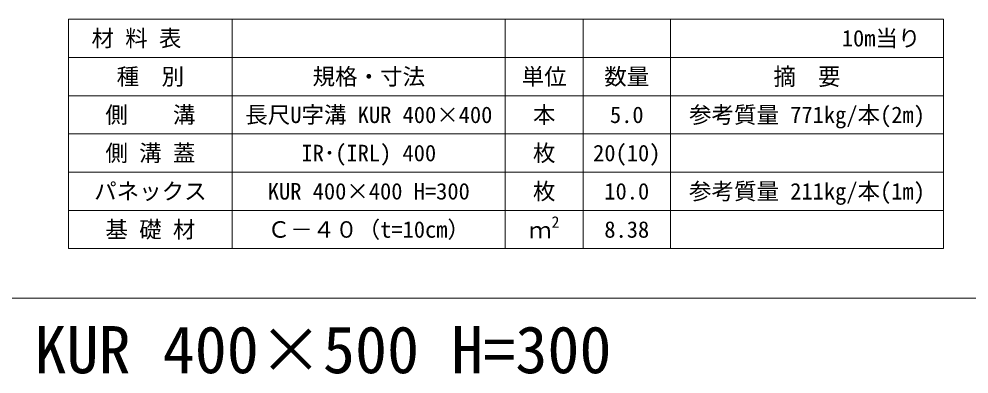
# Model space of a CAD drawing. Units: millimetres at full size, sheet at 1:40; details may follow other scales. Extents: x 206103 to 244503, y 883348 to 903496.
# Drawn here: x 228522 to 230436, y 886496 to 887211 of the extents above; entities that cross this region are included whole.
import ezdxf
from ezdxf.enums import TextEntityAlignment as Align

# ---------------------------------------------------------------- set-up
doc = ezdxf.new("R2010")
doc.units = ezdxf.units.MM
doc.header["$LTSCALE"] = 40
for name, color, linetype, lineweight in [('Defpoints_3', 8, 'Continuous', 0), ('図枠', 5, 'Continuous', 13), ('寸法・材料表', 7, 'Continuous', 13)]:
    doc.layers.add(name, color=color, linetype=linetype, lineweight=lineweight)
doc.layers.add('文字', color=7, linetype='Continuous')
doc.styles.add('ＭＳ ゴシック', font='')
doc.styles.add('ＭＳ Ｐゴシック', font='')
doc.styles.get('ＭＳ ゴシック').set_extended_font_data('MS Gothic')
doc.styles.get('ＭＳ Ｐゴシック').set_extended_font_data('MS PGothic')

msp = doc.modelspace()

# ---------------------------------------------------------------- linework, layer by layer
at = {"layer": 'Defpoints_3'}
for p, q in [((228621.89, 887210.77), (230384.53, 887210.77)), ((228621.89, 887210.77), (228621.89, 887133.33)), ((228951.89, 887210.77), (228951.89, 887133.33)), ((229501.89, 887210.77), (229501.89, 887133.33)), ((229658.53, 887210.77), (229658.53, 887133.33)), ((229834.53, 887210.77), (229834.53, 887133.33)), ((230384.53, 887210.77), (230384.53, 887133.33))]:
    msp.add_line(p, q, dxfattribs=at)
at = {"layer": '図枠'}
msp.add_line((227303.21, 886648.33), (244503.21, 886648.33), dxfattribs=at)
at = {"layer": '寸法・材料表'}
for p, q in [((228621.89, 887133.33), (230384.53, 887133.33)), ((228621.89, 887133.33), (228621.89, 886748.33)), ((228951.89, 887133.33), (228951.89, 886748.33)), ((229501.89, 887133.33), (229501.89, 886748.33)), ((229658.53, 887133.33), (229658.53, 886748.33)), ((229834.53, 887133.33), (229834.53, 886748.33)), ((230384.53, 887133.33), (230384.53, 886748.33)), ((228621.89, 887056.33), (230384.53, 887056.33)), ((228621.89, 886979.33), (230384.53, 886979.33)), ((228621.89, 886902.33), (230384.53, 886902.33)), ((228621.89, 886825.33), (230384.53, 886825.33)), ((228621.89, 886748.33), (230384.53, 886748.33))]:
    msp.add_line(p, q, dxfattribs=at)

# ---------------------------------------------------------------- texts
at = {"layer": '寸法・材料表', "style": 'ＭＳ ゴシック'}
msp.add_text('\u3000材 料 表', height=33.23, dxfattribs=at).set_placement((228622.94, 887172.05), align=Align.MIDDLE_LEFT)
msp.add_text('10m当り\u3000', height=33.23, dxfattribs=at).set_placement((230383.47, 887172.05), align=Align.MIDDLE_RIGHT)
for s, p in [('種\u3000別', (228786.89, 887094.83)), ('規格・寸法', (229226.89, 887094.83)), ('単位', (229580.21, 887094.83)), ('数量', (229746.53, 887094.83)), ('側\u3000\u3000溝', (228786.89, 887017.83)), ('長尺U字溝 KUR 400×400', (229226.89, 887017.83)), ('本', (229580.21, 887017.83)), ('5.0', (229746.53, 887017.83)), ('参考質量 771kg/本(2m)', (230109.53, 887017.83)), ('側 溝 蓋', (228786.89, 886940.83)), ('IR･(IRL) 400', (229226.89, 886940.83)), ('枚', (229580.21, 886940.83)), ('20(10)', (229746.53, 886940.83)), ('パネックス', (228786.89, 886863.83)), ('KUR 400×400 H=300', (229226.89, 886863.83)), ('枚', (229580.21, 886863.83)), ('10.0', (229746.53, 886863.83)), ('参考質量 211kg/本(1m)', (230109.53, 886863.83)), ('基 礎 材', (228786.89, 886786.83)), ('Ｃ－４０（t=10cm）', (229226.89, 886786.83)), ('8.38', (229746.53, 886786.83))]:
    msp.add_text(s, height=33.23, dxfattribs=at).set_placement(p, align=Align.MIDDLE_CENTER)
at = {"layer": '寸法・材料表', "style": 'ＭＳ Ｐゴシック', "width": 0.95}
msp.add_text('摘\u3000要', height=34.64, dxfattribs=at).set_placement((230109.53, 887094.83), align=Align.MIDDLE_CENTER)
at = {"layer": '寸法・材料表', "style": 'ＭＳ ゴシック'}
for s, height, p in [('2', 23.26, (229594.94, 886783.22)), ('ｍ', 33.23, (229549.61, 886758.72))]:
    msp.add_text(s, height=height, dxfattribs=at).set_placement(p, align=Align.BOTTOM_LEFT)
at = {"layer": '文字', "style": 'ＭＳ ゴシック'}
msp.add_text('KUR 400×500 H=300', height=94.94, dxfattribs=at).set_placement((228553.21, 886468.83), align=Align.BOTTOM_LEFT)

doc.saveas('drawing.dxf')
